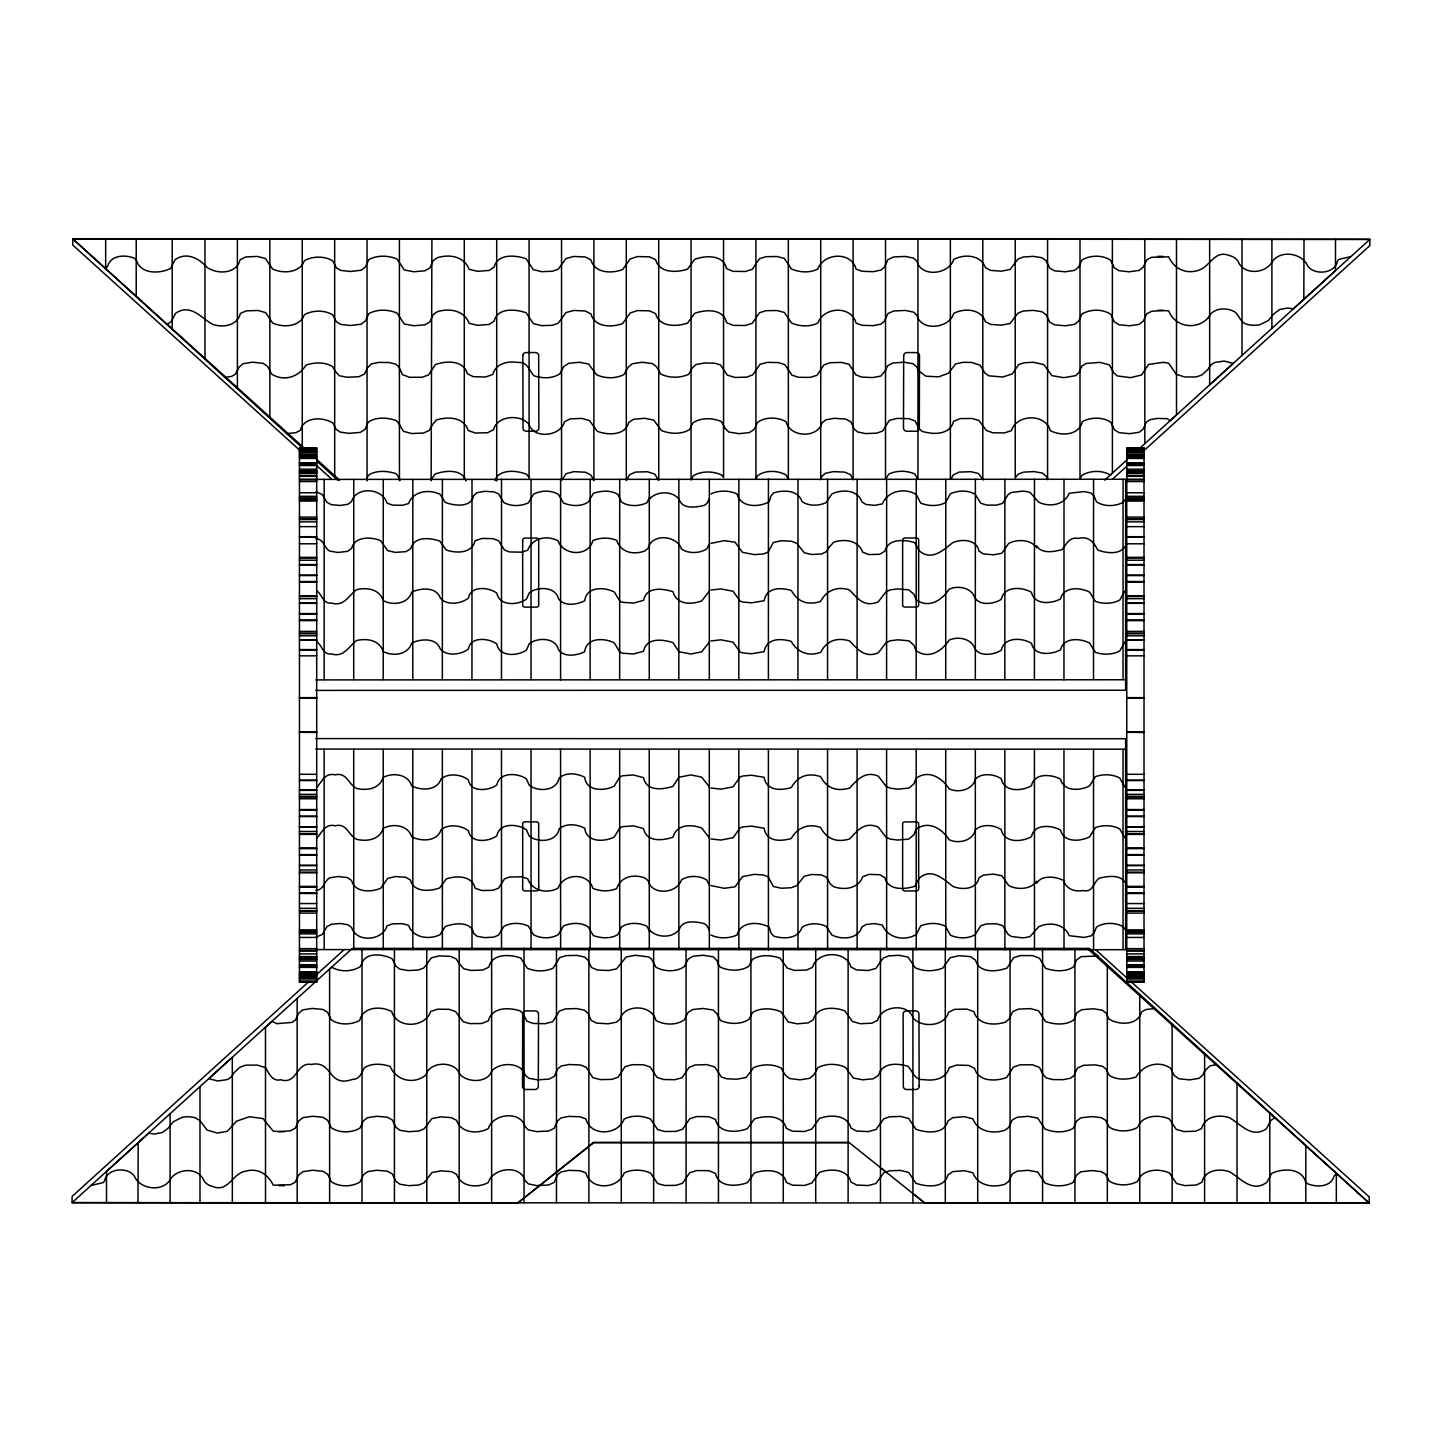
<?xml version="1.0" encoding="UTF-8"?>
<svg xmlns="http://www.w3.org/2000/svg" width="1442" height="1442" viewBox="0 0 1442 1442"><rect width="100%" height="100%" fill="white"/><g stroke="black" fill="none" stroke-linecap="round" stroke-linejoin="round"><path stroke-width="1.5" d="M1143.019 451.49L1369.9 245.555L1369.9 239.372L72.767 238.885L72.767 245.068L301.288 451.652M324.144 679.543L324.18 479.393M353.705 679.543L353.759 479.393M383.23 679.524L383.266 479.393M412.772 679.524L412.809 479.375M442.352 679.524L442.388 479.375M471.949 679.506L472.003 479.375M501.474 679.506L501.51 479.357M531.017 679.506L531.053 479.357M560.577 679.849L560.614 479.357M590.138 679.488L590.175 479.357M619.663 679.488L619.7 479.339M649.26 679.488L649.297 479.339M678.822 679.488L678.858 479.339M709.302 679.47L709.338 479.339M738.809 679.47L738.863 479.321M768.388 679.47L768.424 478.978M797.931 679.452L797.985 479.321M827.546 679.452L827.582 479.303M857.089 679.452L857.125 479.303M886.596 679.452L886.65 479.303M916.175 679.434L916.229 479.303M945.718 679.434L945.772 479.285M975.333 679.434L975.369 479.285M1004.84 679.416L1004.894 479.285M1034.419 679.416L1034.473 479.267M1063.962 679.777L1064.016 479.267M1093.505 679.416L1093.559 479.267M1123.03 679.398L1123.066 479.267M315.87 949.575L1125.661 949.701L1125.625 738.719L315.834 738.574M315.834 690.394L1125.625 690.249L1125.661 479.267L315.87 479.393M914.192 1194.553L924.899 1203.097L1369.233 1203.115L1369.233 1196.914L1130.708 981.389M137.981 1202.592L138.18 1142.695L148.832 1133.015L150.22 1133.394A17.953 16.745 0 0 0 154.673 1133.935L162.261 1132.547L168.245 1128.113A24.388 22.748 0 0 0 170.102 1125.643L173.671 1121.534L182.305 1117.28A26.064 24.334 0 0 1 195.103 1117.766L199.987 1120.65L206.999 1130.023L217.418 1133.07L227.295 1131.303L236.596 1121.137L249.34 1116.757L262.949 1118.541L273.295 1131.231L284.416 1131.718M1304.019 239.408L1303.82 299.341L1293.168 309.039L1291.78 308.66A17.953 16.763 0 0 0 1287.327 308.119L1279.739 309.489L1273.755 313.941A24.388 22.766 0 0 0 1271.898 316.411L1268.329 320.521L1259.695 324.792A26.064 24.334 0 0 1 1246.897 324.306C1240.444 322.918 1239.561 315.6 1235.001 312.031C1226.619 306.876 1212.416 307.723 1208.306 317.907M361.996 1202.592L362.032 948.385M1080.004 479.393L1080.004 239.426M820.426 479.753L821.922 476.257L825.455 473.264L833.332 471.624L844.814 472.129L850.6 474.724L853.123 479.735L853.105 239.39M755.914 425.66L757.645 422.308C765.558 416.612 777.743 416.954 786.07 421.695C789.964 437.611 817.65 438.602 822.048 422.866L825.743 419.874L833.909 418.324L845.264 418.973L850.762 421.659L854.223 429.085L857.72 431.987L865.579 433.573L876.718 433.195L882.684 430.996L889.299 420.397L896.924 418.396L908.911 418.667L915.183 421.01L918.77 428.22L921.817 431.23C933.046 434.853 950.116 435.196 953.595 421.262L960.336 418.595L972.052 418.486L978.758 420.361L986.436 430.527L992.853 432.798L1004.353 432.906L1011.401 430.653C1016.79 413.944 1045.432 413.205 1050.281 430.599C1061.186 436.331 1078.958 435.628 1082.311 421.659C1090.693 417.099 1102.824 416.738 1110.791 422.326L1112.395 425.48M686.086 1016.448L684.355 1019.8C676.424 1025.514 664.257 1025.154 655.93 1020.431C652.181 1004.425 624.242 1003.578 619.952 1019.26L616.257 1022.234L608.091 1023.784L596.736 1023.135L591.238 1020.449L587.777 1013.023L584.28 1010.121L576.421 1008.553L565.282 1008.931L559.316 1011.112L552.701 1021.729L545.076 1023.712L533.089 1023.441L526.817 1021.098L523.23 1013.906L520.183 1010.896C508.954 1007.273 491.884 1006.913 488.405 1020.846L481.664 1023.514L469.948 1023.622L463.243 1021.747L455.564 1011.581L449.147 1009.328L437.647 1009.202L430.599 1011.473C425.21 1028.164 396.568 1028.903 391.719 1011.527C380.814 1005.795 363.042 1006.498 359.689 1020.449C351.307 1025.01 339.176 1025.37 331.209 1019.8L327.604 1012.356L322.846 1009.454L312.283 1008.427L302.64 1009.905L298.71 1013.185L295.448 1020.107L291.843 1022.432L276.846 1023.676L271.907 1021.369L265.49 1027.191L265.508 1202.61M750.922 1071.316L753.337 1067.783C761.917 1063.926 772.84 1063.799 781.276 1068.107L785.331 1075.173L789.585 1078.526L800.004 1079.824L809.809 1078.292L813.829 1074.795L817.956 1067.603C826.23 1063.259 837.063 1063.403 845.481 1067.368L853.394 1078.021L862.424 1079.788L873.167 1078.814L878.034 1075.732L880.449 1071.1M755.806 479.213L757.573 475.662C765.468 469.876 777.598 470.344 785.998 474.887L788.359 479.086M367.043 368.557L364.592 373.983L358.77 376.741L346.873 377.245L339.158 375.659L334.688 370.504M885.514 370.233L887.641 365.727L892.868 363.005L904.116 362.23L913.02 363.726L916.715 366.773L918.139 370.576A6.417 6.002 0 0 0 918.5 371.585M366.863 478.365L368.359 475.337C376.326 469.84 387.519 470.885 396.334 473.751L400.281 479.988M431.14 480.781L431.915 239.354M361.978 963.058C366.214 951.702 383.842 954.28 392.188 958.786L395.847 966.086L399.668 969.078L408.104 970.556L418.252 970.033L423.75 968.015L426.76 964.337M1010.067 963.4L1013.51 957.812L1020.251 955.595L1032.454 955.613L1039.358 958.155L1045.666 968.393C1054.481 971.259 1065.674 972.305 1073.641 966.807L1076.741 959.759L1081.302 956.641L1098.227 955.992L1087.322 948.421L1369.233 1203.115L72.1 1202.646L72.1 1196.427L308.985 981.515M367.043 424.615L365.096 429.374L360.194 432.42L348.802 433.339L340.078 432.059L336.148 429.374L332.994 423.047C323.044 416.864 303.992 416.323 300.369 430.293L295.88 432.654L286.724 433.645L72.767 238.885L1369.9 239.372L1138.026 449.85M431.933 478.564L435.105 474.003C444.1 470.921 457.366 469.065 464.306 477.014M1010.067 963.58L1006.895 968.141C997.9 971.205 984.634 973.08 977.694 965.131M1074.957 1017.493L1076.904 1012.735L1081.806 1009.706L1093.198 1008.769L1101.922 1010.067L1105.852 1012.753L1107.33 1015.565M431.915 425.534L429.229 430.473L423.461 433.051L411.583 433.519L403.4 431.32L399.416 424.417M1144.84 425.138L1143.29 428.923L1139.36 432.203L1129.717 433.681L1119.154 432.654L1114.396 429.77L1112.395 425.606M885.514 370.36L880.828 376.056L872.734 377.588L861.667 377.101L855.863 374.866L849.194 364.393L841.605 362.447L830.213 362.699L823.977 364.862L816.983 375.335L809.917 377.407L798.399 377.299L791.838 375.082L784.845 364.664L778.392 362.555L767.234 362.393L760.042 364.303L752.868 374.722L746.938 377.119L735.168 377.48L727.291 375.136L720.513 364.952L715.088 363.294L705.012 362.897L696.035 364.538L692.43 367.746L688.663 374.307C680.083 378.165 669.16 378.291 660.724 373.983L656.669 366.899L652.415 363.564L641.996 362.266L632.191 363.781L628.171 367.295L624.044 374.487C615.77 378.831 604.937 378.687 596.519 374.722L588.606 364.051L579.576 362.284L568.833 363.276L563.966 366.358L559.856 373.784C552.466 378.867 542.192 378.525 533.882 375.749C529.25 370.558 527.231 361.455 518.038 362.465C507.71 360.879 495.886 363.312 492.767 374.487L485.449 377.029L473.228 376.668L467.352 373.712C463.747 360.013 446.173 360.626 435.394 364.574L428.544 375.028L421.785 377.299L409.438 377.281L402.534 374.65L398.731 366.809L395.721 364.159L389.34 362.537L378.777 362.393L371.459 363.889L367.043 368.359M383.248 884.883L387.61 878.394L395.252 876.574L405.815 877.295L410.501 880.143C413.674 892.634 430.149 891.48 439.702 887.93L442.37 884.325M442.37 884.216L446.317 878.917C456.663 875.456 472.183 875.492 475.121 888.236L481.88 890.507L492.84 890.327L498.535 888.182L504.52 878.899L509.513 877.024L521.409 876.79L527.646 878.629C532.134 890.922 546.734 894.184 558.054 888.146C563.714 872.879 588.336 872.356 592.824 888.308C600.251 891.48 609.263 891.787 616.743 888.56C620.601 876.718 633.164 873.672 644.826 877.98L648.179 880.774C651.712 895.788 677.109 893.842 681.471 879.89C688.627 875.168 699.424 875.402 706.634 879.944L709.32 884.865M626.315 480.619L629.451 474.833L635.489 472.057L647.386 471.732L654.74 474.039L658.706 480.51M1036.672 883.279C1041.629 874.645 1055.941 876.574 1063.529 880.413C1066.143 888.723 1074.29 892.201 1082.924 890.543C1093.342 893.013 1093.234 882.143 1099.255 878.142C1107.186 876.43 1119.749 873.996 1124.796 882.198M649.819 496.859L646.953 502.753C639.275 506.394 628.784 506.845 621.538 502.05L617.951 494.444C610.795 489.901 601.08 490.659 593.365 493.362L588.354 501.924C581.36 506.899 571.14 506.196 563.48 502.988L558.36 494.372C551.096 490.082 540.948 490.226 533.576 494.191L528.349 502.879C520.886 506.394 511.153 506.593 503.853 502.537L498.553 493.849L493.831 491.866L484.764 491.307L476.905 492.731L473.697 495.597C471.336 508.035 453.87 505.926 445.217 502.321L440.026 494.245C428.725 488.928 413.241 491.073 408.573 503.564L402.282 505.295L392.476 505.115L386.943 503.078C382.707 487.973 356.174 485.99 351.56 501.564L347.937 504.249L340.132 505.475L331.354 504.682L326.974 502.339L322.215 494.444L315.87 491.758M1204.611 1071.1L1202.952 1074.957L1199.041 1078.346L1189.614 1079.878L1178.835 1078.76L1174.239 1075.552L1170.507 1068.143C1157.998 1059.942 1143.2 1065.187 1135.972 1077.048C1127.5 1079.77 1117.099 1080.292 1109.331 1075.462L1106.194 1069.279L1102.842 1066.431L1095.127 1064.845L1083.23 1065.35L1077.408 1068.107L1073.948 1075.57L1070.541 1078.183L1063.223 1079.679L1052.66 1079.535L1046.279 1077.913L1042.584 1074.002M750.958 1071.19L745.965 1077.534L736.988 1079.193L726.912 1078.796L721.487 1077.12L714.709 1066.954L706.832 1064.611L695.062 1064.971L689.132 1067.368L681.958 1077.787L674.766 1079.679L663.608 1079.535L657.155 1077.408L653.641 1072.397M431.915 425.39L436.349 420.055C447.885 416.323 464.036 417.008 468.127 430.491L475.193 433.015L487.486 432.744L493.525 429.77C497.148 415.242 520.995 414.034 529.052 424.417C533.72 439.431 560.794 436.457 564.543 421.695L570.239 418.901L581.739 418.396L589.526 420.595L597.186 431.23C607.659 435.376 625.323 435.845 628.712 422.434L633.651 419.262L644.79 418.288L653.695 420.109L661.481 430.563C670.151 433.97 681.273 434.637 689.42 429.608L693.043 422.794C701.082 417.369 712.69 417.838 721.415 421.551L725.128 428.418L728.841 432.059L739.133 433.681L749.281 432.582L753.896 429.68L755.914 425.841M880.449 961.832L875.853 968.465L868.066 970.502L856.566 969.925L850.978 967.005C846.22 950.332 817.217 950.693 812.549 967.312L806.511 970.069L794.614 970.412L787.26 968.105L779.906 958.011C771.182 955.235 760.06 954.081 752.255 959.633L748.777 966.32C740.575 971.385 729.093 971.133 720.441 967.221L718.44 964.788M829.204 547.167L826.482 551.691L821.417 554.052L811.486 554.449L804.275 552.755L796.759 543.346L791.496 541.255L781.402 540.714L773.345 542.48L768.063 552.196L763.269 553.998L754.256 554.593L742.522 552.34L735.023 542.156L724.263 540.66L710.96 543.364M412.809 544.031L410.501 548.825L405.815 551.673L395.252 552.394L387.61 550.574L380.598 540.678C371.189 536.532 354.57 536.334 351.668 548.302L347.54 551.367L337.933 552.466L329.497 551.042C324.053 547.69 323.801 538.749 315.852 538.713M495.003 480.528L496.715 476.779M426.76 964.193L431.356 957.812L439.269 955.884L450.391 956.352L456.105 958.804L459.205 963.544M383.248 884.919L380.598 888.272C371.189 892.436 354.57 892.634 351.668 880.665L347.54 877.601L337.933 876.502L329.497 877.908C324.053 881.26 323.801 890.219 315.852 890.255M1124.796 546.77C1119.352 555.098 1105.834 553.025 1097.777 550.033C1093.937 542.534 1088.728 535.649 1078.382 538.407C1069.423 536.514 1066.413 544.175 1062.213 549.51C1054.499 551.781 1041.304 554.233 1036.672 545.689M709.32 544.103L706.634 549.023C699.424 553.548 688.627 553.8 681.471 549.06C677.127 535.144 651.694 533.125 648.179 548.194L644.826 550.988C633.182 555.278 620.583 552.25 616.743 540.408C609.263 537.181 600.251 537.487 592.824 540.642C588.751 556.972 563.516 555.909 558.054 540.822C546.734 534.784 532.134 538.046 527.646 550.339L521.409 552.178L509.513 551.944L504.52 550.069L498.535 540.786L492.84 538.623L481.88 538.461L475.121 540.732C472.111 553.494 456.717 553.494 446.317 550.051L442.37 544.752M951.071 479.123L953.162 474.995L959.146 472.111L970.899 471.696L978.181 473.373L983.372 479.825M1333.742 1176.96C1330.263 1187.307 1316.618 1187.235 1308.056 1183.972A7.769 7.264 0 0 1 1305.587 1181.845C1301.639 1167.75 1282.28 1168.02 1271.465 1173.572L1266.941 1182.296C1252.359 1193.003 1241.238 1178.889 1229.972 1171.895C1219.59 1168.11 1204.809 1169.859 1201.907 1182.26L1196.391 1185.018L1184.891 1185.612L1176.672 1183.594L1169.444 1173.013C1160.089 1168.687 1145.651 1168.759 1139.18 1177.97M709.338 498.608L707.319 502.663A8.49 6.741 0 0 1 703.552 505.565C695.873 507.314 682.625 509.459 679.362 499.851C673.342 490.46 656.218 490.785 649.477 499.22M1208.45 317.6C1196.788 330.56 1175.032 327.424 1168.705 310.823L1157.584 310.336M361.978 963.184L360.067 966.825C352.01 971.746 339.843 972.25 331.696 967.113L329.605 969.024L329.623 1202.61M1080.022 478.96L1081.933 475.319C1089.99 470.452 1102.157 469.912 1110.304 475.031L1112.395 473.12L1112.377 239.408M686.086 1016.268L688.104 1012.446L692.719 1009.544L702.867 1008.445L713.159 1010.049L716.872 1013.69L720.585 1020.557C729.31 1024.271 740.918 1024.757 748.957 1019.314L752.58 1012.5C760.727 1007.471 771.849 1008.156 780.519 1011.545L783.258 1014.627M829.204 547.149L833.692 542.264C844.525 538.497 858.423 540.389 862.731 552.214L868.949 554.575L879.692 554.287L884.937 551.168C888.11 538.19 904.891 539.47 914.769 542.679L919.239 550.79C931.586 561.515 943.266 550.087 952.765 542.643C961.814 538.731 976.703 539.38 979.01 551.15L983.462 553.926L993.484 554.81L1001.848 553.241L1008.715 543.4C1017.277 538.966 1030.597 539.254 1036.654 547.708M367.043 424.489L368.431 422.019C376.47 416.63 387.718 417.531 396.514 420.649L399.416 424.29M880.449 961.688L883.441 957.975L888.885 955.866L899.141 955.307L908.118 957.146L912.912 964.374M1074.957 1017.619L1073.569 1020.107C1065.53 1025.496 1054.282 1024.577 1045.486 1021.477L1038.601 1010.788L1030.417 1008.607L1018.539 1009.076L1012.771 1011.653L1009.058 1019.061L1005.651 1022.054C994.115 1025.785 977.982 1025.1 973.873 1011.635L966.807 1009.112L954.514 1009.364L948.476 1012.338C944.871 1026.884 920.789 1028.164 912.912 1017.565C908.1 1002.713 881.224 1005.705 877.457 1020.431L871.761 1023.207L860.261 1023.712L852.474 1021.513L844.814 1010.896C834.341 1006.75 816.677 1006.264 813.288 1019.692L808.349 1022.865L797.192 1023.82L788.305 1021.999L783.258 1014.753M302.838 318.033C296.385 327.244 281.947 327.316 272.61 323.026L265.761 312.68L258.118 310.481L246.366 310.841L240.399 313.437C237.335 325.64 223.222 327.965 212.641 324.378C201.051 317.889 190.47 303.054 175.564 313.329L171.292 321.494L166.857 324.54M1139.162 1124.021C1145.579 1114.792 1160.089 1114.756 1169.39 1119.028L1176.239 1129.356L1183.882 1131.573L1195.634 1131.213L1201.601 1128.617C1204.683 1116.414 1218.778 1114.089 1229.359 1117.676C1240.949 1124.165 1251.53 1139 1266.437 1128.726L1270.708 1120.56L1275.143 1117.514L1369.233 1203.115M1144.84 425.011L1146.552 422.019L1150.157 419.694L1157.061 418.414L1167.173 418.649L1170.093 420.758L1176.51 414.917L1176.492 239.408M302.82 264.048C296.349 273.259 281.911 273.349 272.556 269.023L265.328 258.424L257.109 256.406L245.609 257L240.093 259.758C236.65 274.07 217.508 274.575 207.161 267.455C199.104 258.515 186.685 251.467 175.059 259.722L170.535 268.464C159.701 274.016 140.361 274.286 136.413 260.191A7.769 7.264 0 0 0 133.944 258.064C124.931 254.495 110.962 255.072 107.717 266.049A11.32 10.563 0 0 1 105.951 268.158L105.518 268.536M302.82 263.525L304.695 260.479C313.04 256.063 324.684 255.901 332.778 260.912L336.346 267.761L340.691 270.375L350.154 271.493L361.077 270.249L365.403 266.95L368.828 259.614C377.191 254.964 388.349 255.342 397.037 259.073L404.283 269.96L413.872 271.745L424.795 270.826L429.734 268.05L433.321 260.551L437.323 257.703C449.742 253.9 464.216 256.406 469.155 269.312L477.663 271.33L489.289 270.411L494.137 267.022C497.49 253.341 515.912 255.072 526.132 258.803L533.27 269.564L541.561 271.655L552.358 271.276L558.18 269.239L566.003 258.551L573.718 256.46L585.29 256.982L590.968 259.921C594.627 273.367 611.552 273.71 622.583 269.6L630.226 258.947L637.454 256.568L649.495 256.838L655.605 259.614C659.355 273.295 676.496 272.772 687.546 269.131L694.702 259.326C705.535 255.324 723.487 254.477 726.534 268.609L733.113 271.348L745.298 271.493L752.201 269.348L759.483 258.749L765.972 256.676L777.13 256.532L784.304 258.442L791.496 269.005C799.625 272.52 809.845 273.115 817.848 269.023C823.941 252.548 851.501 251.305 856.097 269.167L862.1 271.294L873.131 271.673L881.026 270.087L884.469 267.13L887.875 259.65L893.571 256.982L905.396 256.424L913.705 258.172L916.986 261.381C921.168 277.747 949.142 274.539 953.703 259.47C964.247 253.702 981.119 254.837 985.409 267.725L990.618 270.393L1001.361 271.168L1010.049 269.474L1017.908 259.163L1023.225 257L1033.247 256.352L1042.043 257.757L1046.045 260.732L1049.758 268.14L1054.733 270.88L1065.277 271.781L1074.452 270.375L1078.472 267.293L1082.077 259.902C1090.422 255.054 1102.643 254.783 1110.701 260.299L1114.287 267.743L1118.884 270.681L1129.23 271.799L1139.144 270.393L1143.254 267.13L1146.823 259.758L1151.563 257.289L1168.705 256.82C1174.022 269.095 1186.838 274.935 1199.798 269.834C1210.685 265.454 1214.975 249.448 1229.756 255.685A13.248 12.365 0 0 1 1238.155 261.453C1243.346 274.935 1264.165 274.016 1271.556 262.895C1278.964 249.304 1302.432 252.584 1307.768 266.175C1314.744 275.476 1335.13 273.908 1337.491 261.002A6.723 6.273 0 0 1 1339.023 259.362L1351.01 256.55M302.82 317.528L304.695 314.482C313.04 310.066 324.684 309.904 332.778 314.915L336.365 321.764L340.691 324.378L350.154 325.495L361.077 324.252L365.403 320.953L368.828 313.617C377.209 308.967 388.349 309.345 397.037 313.076L404.283 323.963L413.872 325.748L424.795 324.829L429.752 322.053L433.339 314.554L437.323 311.706C449.724 307.867 464.252 310.481 469.155 323.314L477.663 325.333L489.289 324.414L494.155 321.025C497.508 307.344 515.912 309.075 526.132 312.806L533.288 323.567L541.561 325.658L552.376 325.279L558.18 323.242L566.003 312.553L573.718 310.463L585.29 310.985L590.968 313.923C594.627 327.37 611.552 327.713 622.583 323.603L630.226 312.95L637.454 310.571L649.495 310.841L655.605 313.617C659.355 327.298 676.496 326.775 687.546 323.134L694.72 313.329C705.553 309.327 723.505 308.48 726.534 322.611L733.113 325.351L745.298 325.495L752.201 323.35L759.483 312.752L765.972 310.679L777.148 310.535L784.304 312.445L791.496 323.008C799.625 326.523 809.845 327.118 817.848 323.026C823.941 306.551 851.501 305.307 856.097 323.17L862.1 325.297L873.131 325.676L881.026 324.09L884.469 321.133L887.875 313.653L893.589 310.985L905.396 310.427L913.705 312.175L916.986 315.383C921.168 331.75 949.142 328.542 953.703 313.473C964.247 307.705 981.119 308.84 985.409 321.728L990.618 324.396L1001.361 325.171L1010.067 323.477L1017.926 313.166L1023.225 311.003L1033.247 310.354L1042.043 311.76L1046.045 314.735L1049.758 322.143L1054.751 324.883L1065.277 325.784L1074.452 324.378L1078.472 321.296L1082.095 313.905C1090.422 309.057 1102.643 308.786 1110.719 314.302L1114.287 321.746L1118.884 324.684L1129.23 325.802L1139.144 324.396L1143.254 321.133L1146.823 313.761L1151.563 311.292L1163.207 310.39M1139.18 1124.526L1137.305 1127.572C1128.96 1131.988 1117.316 1132.15 1109.222 1127.139L1105.635 1120.29L1101.309 1117.676L1091.846 1116.577L1080.923 1117.802L1076.597 1121.101L1073.172 1128.419C1064.791 1133.088 1053.651 1132.709 1044.963 1128.978L1037.717 1118.091L1028.128 1116.324L1017.205 1117.226L1012.248 1120.001L1008.661 1127.5L1004.677 1130.348C992.276 1134.187 977.748 1131.573 972.845 1118.758L964.337 1116.721L952.711 1117.658L947.845 1121.047C944.492 1134.71 926.088 1132.979 915.868 1129.23L908.712 1118.487L900.439 1116.414L889.624 1116.793L883.82 1118.812L875.997 1129.501L868.282 1131.591L856.71 1131.069L851.032 1128.131C847.355 1114.576 830.448 1114.414 819.417 1118.451L811.774 1129.104L804.546 1131.483L792.505 1131.213L786.395 1128.437C782.645 1114.756 765.504 1115.279 754.454 1118.938L747.28 1128.726C736.465 1132.727 718.513 1133.574 715.466 1119.443L708.887 1116.721L696.702 1116.559L689.799 1118.704L682.517 1129.302L676.028 1131.375L664.852 1131.519L657.696 1129.609L650.504 1119.046C642.375 1115.531 632.155 1114.954 624.152 1119.046C618.059 1135.503 590.499 1136.729 585.903 1118.902L579.9 1116.757L568.869 1116.378L560.974 1117.965L557.531 1120.921L554.125 1128.401L548.411 1131.051L536.604 1131.628L528.295 1129.879L525.014 1126.671C520.832 1110.322 492.858 1113.512 488.297 1128.581C477.753 1134.349 460.881 1133.214 456.591 1120.326L451.382 1117.658L440.639 1116.883L431.933 1118.577L424.074 1128.888L418.775 1131.051L408.753 1131.7L399.957 1130.294L395.955 1127.32L392.242 1119.911L387.249 1117.189L376.723 1116.27L367.548 1117.694L363.528 1120.758L359.905 1128.149C351.578 1132.997 339.357 1133.268 331.281 1127.752L327.713 1120.326L323.116 1117.37L312.77 1116.252L302.856 1117.658L298.746 1120.921L295.177 1128.293L290.437 1130.762L278.793 1131.664M1139.18 1178.493L1137.305 1181.539C1128.96 1185.955 1117.316 1186.117 1109.222 1181.124L1105.653 1174.257L1101.309 1171.661L1091.846 1170.543L1080.923 1171.787L1076.597 1175.068L1073.172 1182.404C1064.809 1187.054 1053.651 1186.676 1044.963 1182.963L1037.717 1172.076L1028.128 1170.291L1017.205 1171.192L1012.266 1173.986L1008.679 1181.467L1004.677 1184.315C992.258 1188.118 977.784 1185.612 972.845 1172.725L964.337 1170.706L952.711 1171.625L947.863 1175.014C944.492 1188.677 926.088 1186.946 915.868 1183.215L908.73 1172.472L900.439 1170.381L889.642 1170.76L883.82 1172.779L875.997 1183.467L868.282 1185.558L856.71 1185.036L851.032 1182.116C847.373 1168.651 830.448 1168.326 819.417 1172.418L811.774 1183.071L804.546 1185.45L792.505 1185.18L786.395 1182.422C782.645 1168.741 765.504 1169.246 754.454 1172.905L747.298 1182.692C736.429 1186.658 718.567 1187.613 715.466 1173.428L708.887 1170.688L696.702 1170.543L689.799 1172.688L682.517 1183.269L676.028 1185.342L664.87 1185.486L657.696 1183.594L650.504 1173.031C642.375 1169.498 632.155 1168.921 624.152 1173.013C618.059 1189.47 590.517 1190.713 585.903 1172.869L579.9 1170.742L568.869 1170.345L560.974 1171.949L557.531 1174.888L554.125 1182.386L548.429 1185.036L536.604 1185.594L528.295 1183.864L525.014 1180.638C520.832 1164.289 492.858 1167.479 488.297 1182.548C477.753 1188.316 460.881 1187.181 456.591 1174.293L451.382 1171.625L440.639 1170.868L431.951 1172.562L424.092 1182.855L418.775 1185.018L408.753 1185.666L399.957 1184.261L395.955 1181.286L392.242 1173.878L387.267 1171.156L376.723 1170.255L367.548 1171.661L363.528 1174.743L359.923 1182.116C351.578 1186.964 339.357 1187.253 331.3 1181.719L327.713 1174.293L323.116 1171.337L312.77 1170.237L302.856 1171.643L298.746 1174.888L295.177 1182.26L290.437 1184.729L273.295 1185.198C268.032 1174.563 258.388 1167.678 245.825 1171.156C232.126 1172.995 228.647 1193.255 212.244 1186.333A13.248 12.365 0 0 1 203.845 1180.565C198.654 1167.083 177.835 1168.002 170.444 1179.123C163.036 1192.714 139.568 1189.434 134.232 1175.861C127.238 1166.56 106.888 1168.11 104.509 1181.016A6.723 6.273 0 0 1 102.977 1182.656L90.99 1185.486M1124.796 499.797L1123.264 502.231C1115.441 506.593 1104.013 506.881 1096.479 501.798L1093.955 495.85L1091.089 493.092L1084.222 491.542L1069.243 493.272C1064.394 505.097 1049.776 507.494 1038.691 502.195L1030.093 492.425L1025.19 491.325A44.558 35.365 0 0 0 1021.927 491.199L1011.509 492.461L1008.174 494.498L1002.623 503.366L996.584 505.133L986.707 505.097L980.794 503.276L975.261 494.426C968.051 489.847 958.101 490.424 950.458 493.705L945.483 502.609C938.039 506.593 928.45 506.16 920.735 503.132L916.229 494.444C904.35 487.45 887.749 490.839 882.342 503.925L874.411 505.385L865.993 504.448L861.865 501.87C857.828 489.541 841.858 489.072 831.944 493.939L826.194 502.537C818.858 506.124 808.854 506.322 802.004 501.6C798.093 489.883 783.781 489.847 773.777 492.822L771.128 495.742L769.127 501.78C759.105 507.476 740.377 507.854 737.078 493.939C729.057 490.388 718.963 490.01 710.978 493.921M1204.611 1070.973L1210.09 1065.818L1216.958 1064.575L1275.143 1117.514M880.449 1070.883C886.181 1062.267 899.285 1063.637 908.118 1066.341C912.75 1071.532 914.769 1080.635 923.962 1079.607C934.272 1081.212 946.096 1078.778 949.233 1067.585L956.551 1065.061L968.772 1065.422L974.648 1068.378C978.253 1082.077 995.827 1081.464 1006.606 1077.498L1013.456 1067.062L1020.215 1064.791L1032.562 1064.809L1039.466 1067.422L1042.584 1073.821M1036.654 881.26C1030.597 889.714 1017.277 890.002 1008.715 885.568L1001.848 875.727L993.484 874.14L983.462 875.042L979.01 877.817C976.703 889.588 961.814 890.237 952.765 886.325C943.266 878.881 931.586 867.453 919.239 878.178L914.769 886.289C904.891 889.498 888.092 890.777 884.937 877.799L879.692 874.681L868.949 874.375L862.731 876.754C858.405 888.578 844.525 890.489 833.692 886.704L830.394 884L826.482 877.277L821.417 874.915L811.486 874.501L804.275 876.213L796.759 885.622L791.496 887.713L781.402 888.254L773.345 886.488L768.063 876.772L763.269 874.97L754.256 874.375L742.522 876.628L735.023 886.812L724.263 888.29L710.96 885.604M412.809 543.995C418.955 536.406 431.446 538.317 439.702 541.02L442.37 544.643M1124.778 641.996L1119.785 650.919C1112.575 654.884 1103.076 655.065 1095.397 652.325L1089.575 643.042C1080.4 638.229 1063.709 636.967 1060.537 649.819C1051.669 654.686 1034.184 656.434 1031.499 643.312C1022.288 637.634 1004.209 636.607 1001.307 650.162C994.061 655.119 978.109 657.282 974.197 647.152C970.34 638.211 957.146 636.246 949.052 640.176C942.131 651.063 928.468 659.913 915.94 650.486L913.94 645.223L909.001 640.825L897.825 639.815L890.056 640.807L885.965 642.808L878.34 652.775C865.128 658.579 857.233 649.062 849.59 640.897C836.522 637.112 826.717 640.735 820.588 652.379C808.403 656.777 797.156 652.253 791.298 641.384C780.519 638.193 766.639 638.085 764.098 651.676L751.462 653.731L743.045 652.974L740.125 652.036L733.041 642.105L720.91 639.815L710.942 640.933M1124.778 591.13L1119.803 600.016C1112.575 603.982 1103.058 604.162 1095.397 601.368L1089.575 592.139C1080.31 587.273 1063.872 586.245 1060.537 598.899C1051.56 603.91 1034.347 605.316 1031.481 592.374C1022.216 586.714 1004.173 585.776 1001.289 599.331C994.025 604.234 978.018 606.361 974.197 596.195C970.286 587.291 957.109 585.326 949.034 589.309C942.167 600.251 928.269 609.083 915.868 599.457L913.904 594.176L908.748 589.85L897.699 588.913L889.984 589.94L885.821 592.031L878.142 601.963C863.92 607.569 857.666 598.376 849.5 589.958C837.189 585.794 826.23 590.589 820.498 601.53C807.52 605.55 797.66 601.837 791.352 590.481C780.573 587.327 766.639 587.11 764.116 600.755L751.498 602.828L743.063 602.089L740.161 601.134L733.059 591.22L720.928 588.913L710.96 590.03M496.715 476.635C504.195 469.137 517.678 470.705 526.745 474.382L529.088 477.644M317.33 973.945L344.025 949.737M138.18 1142.695L106.51 1171.391L106.51 1202.592M1303.82 299.341L1335.49 270.627L1335.49 239.408M1104.662 480.132L1126.995 459.872M1112.99 478.744L1126.328 466.631M1336.572 1173.428L1336.049 1173.878A11.32 10.563 0 0 0 1334.283 1175.969M1089.089 948.421L352.353 948.385L72.1 1202.628L517.642 1203.079L593.653 1142.352L848.887 1142.37L924.899 1203.097M517.642 1203.079L593.653 1142.749L849.374 1142.767M316.735 838.235C322.017 832.773 324.883 823.256 335.229 825.779C346.945 822.715 348.549 835.747 356.643 839.316C367.259 841.876 379.643 839.641 383.248 828.321C392.999 823.166 408.086 824.968 411.709 836.829C421.208 841.569 437.052 841.84 441.054 829.889C448.011 823.634 461.746 825.166 468.488 830.934C470.489 843.75 489.325 841.695 496.841 835.801C499.311 822.3 518.075 823.815 526.456 829.853L529.214 836.018C537.794 843.155 556.72 842.074 559.099 829.006C565.859 822.895 577.287 824.157 584.749 828.213C586.245 842.344 603.964 842.272 614.256 837.009L620.006 827.636L622.674 826.627L633.651 825.869L643.601 828.645C646.413 842.705 662.96 840.524 673.017 837.207C676.55 824.085 691.133 824.103 701.695 828.05L709.32 837.766M316.735 787.332C322.017 781.888 324.792 772.335 335.157 774.859C346.855 771.885 348.549 784.682 356.553 788.413C367.151 790.955 379.643 788.774 383.175 777.4C392.891 772.335 408.014 773.993 411.637 785.854C421.082 790.721 437.034 790.973 441.018 778.986C448.011 772.768 461.692 774.282 468.452 780.014C470.434 792.884 489.253 790.793 496.805 784.917C499.473 771.704 517.876 772.804 526.42 778.914L529.178 785.079C537.704 792.289 556.684 791.171 559.099 778.121C565.805 771.957 577.251 773.273 584.695 777.31C586.263 791.406 603.801 791.37 614.184 786.16L619.952 776.787L622.62 775.76L633.38 774.967L643.529 777.689C646.358 791.766 662.815 789.621 672.927 786.359L678.912 777.256L690.826 774.931L701.677 777.13L709.302 786.863M709.32 591.184L701.695 600.917C691.133 604.847 676.532 604.883 673.017 591.761C662.96 588.426 646.413 586.245 643.601 600.305L633.651 603.08L622.674 602.341L620.006 601.332L614.256 591.959C603.964 586.678 586.245 586.624 584.749 600.755C577.395 604.631 563.642 606.866 558.414 598.574C555.621 586.461 537.145 586.299 529.214 592.95L526.456 599.115C518.038 605.207 499.383 606.541 496.841 593.167C489.325 587.255 470.489 585.218 468.488 598.033C461.53 603.819 446.227 606 440.134 597.745C436.151 586.57 420.415 587.957 411.709 592.139C408.086 604 392.999 605.802 383.248 600.647C379.643 589.327 367.259 587.092 356.643 589.652C348.766 595.131 344.259 606.938 331.714 603.08C322.72 604.18 322.269 594.465 316.735 590.715M709.302 642.105L701.677 651.82L690.826 654.037L678.912 651.694L672.927 642.609C662.815 639.347 646.358 637.184 643.529 651.279L633.38 654.001L622.62 653.208L619.952 652.181L614.184 642.808C603.801 637.598 586.263 637.562 584.695 651.658C577.359 655.533 563.57 657.786 558.396 649.441C555.585 637.382 537.073 637.166 529.178 643.889L526.42 650.054C517.948 656.074 499.365 657.426 496.805 644.033C489.271 638.175 470.416 636.066 468.452 648.954C461.476 654.686 446.191 656.867 440.098 648.63C436.133 637.436 420.289 638.806 411.637 643.096C408.032 654.938 392.927 656.633 383.23 651.568C379.625 640.248 367.187 637.977 356.553 640.554C348.766 646.196 344.133 657.768 331.624 653.965C322.647 655.083 322.269 645.349 316.735 641.636M315.87 937.192L322.215 934.524L326.974 926.629L331.354 924.268L340.132 923.493L347.937 924.719L351.56 927.404C356.174 942.96 382.707 940.995 386.943 925.89L392.476 923.853L402.282 923.673L408.573 925.385C413.277 937.823 428.707 940.094 440.026 934.704L445.217 926.647C453.797 923.024 471.426 920.933 473.697 933.371L476.905 936.237L484.764 937.642L493.831 937.102L498.553 935.119L503.853 926.431C511.153 922.375 520.886 922.556 528.349 926.088L533.576 934.777C540.948 938.742 551.096 938.886 558.36 934.596L563.48 925.962C571.14 922.754 581.36 922.069 588.354 927.044L593.365 935.606C601.08 938.291 610.795 939.066 617.951 934.524L621.538 926.9C628.784 922.123 639.275 922.574 646.953 926.215L649.819 932.109M225.042 377.516L231.91 376.272L235.569 374.001L239.048 367.133L242.959 363.745L252.386 362.194L263.165 363.33L267.761 366.538L271.493 373.947C284.002 382.148 298.8 376.903 306.028 365.042C314.5 362.303 324.901 361.798 332.669 366.629L334.67 370.252M1209.658 239.408L1209.676 384.816L1233.289 363.402L1224.186 361.077L1214.921 362.429A12.545 11.716 0 0 0 1210.793 365.313L1209.477 366.935A19.647 18.331 0 0 0 1208.162 369.17L1202.538 374.469A24.82 23.162 0 0 1 1195.616 376.957L1184.531 376.975L1176.402 374.325A3.1 2.902 0 0 1 1175.807 373.604L1168.669 363.204L1163.009 362.339L1148.499 364.465L1141.577 374.956L1130.708 377.66L1117.28 375.929L1113.891 372.973L1109.295 364.862L1099.813 362.357L1086.06 363.492L1081.987 366.034L1078.796 372.721L1075.786 375.641L1063.817 377.678L1051.867 375.641L1043.918 364.628L1033.319 362.284L1024.018 362.789L1018.701 364.574L1012.266 373.911L1002.839 377.011L988.978 375.839L984.994 373.154L980.019 365.186L971.584 362.429L962.877 362.339L955.577 363.925L948.566 373.136L938.634 376.867L925.962 376.2L918.139 370.576M232.342 1202.61L232.324 1057.274L208.711 1078.688L217.814 1080.995L227.079 1079.643A12.545 11.698 0 0 0 231.207 1076.759L232.523 1075.155A19.647 18.331 0 0 0 233.838 1072.902L239.462 1067.621A24.82 23.162 0 0 1 246.384 1065.133L257.469 1065.115L265.598 1067.765A3.1 2.902 0 0 1 266.193 1068.486C269.095 1074.254 272.989 1081.752 280.739 1079.77C297.376 1085.033 296.097 1061.871 311.292 1064.43C333.192 1060.104 327.676 1088.079 352.443 1079.391C359.671 1079.589 361.545 1072.758 364.393 1067.801C371.73 1062.862 382.076 1063.709 390.133 1066.431C396.009 1080.563 413.944 1085.069 426.003 1074.903C429.662 1061.006 455.149 1060.699 459.692 1073.966C466.757 1082.816 487.757 1083.465 491.848 1070.901C499.761 1061.907 521.589 1061.817 525.285 1075.299L528.98 1078.346L537.884 1079.86L549.132 1079.067L554.359 1076.345L557.621 1068.955L561.172 1066.035L569.266 1064.502L580.333 1064.989L586.137 1067.224L592.806 1077.679L600.395 1079.625L611.787 1079.373L618.023 1077.228L625.017 1066.756L632.083 1064.683L643.601 1064.791L650.162 1067.008L653.641 1072.271M1216.958 1064.575L1155.276 1008.463L1146.12 1009.472L1141.631 1011.833C1138.008 1025.785 1118.956 1025.244 1109.006 1019.061L1107.33 1015.691M299.449 448.264L316.699 448.264M1126.761 448.264L1144.011 448.264M299.449 449.237L316.699 449.201M1126.761 449.237L1144.011 449.201M299.449 450.571L316.699 450.571M1126.761 450.571L1144.011 450.571M299.449 451.418L316.699 451.418M1126.761 451.418L1144.011 451.418M299.449 451.761L316.699 451.761M1126.761 451.761L1144.011 451.761M299.449 452.428L316.699 452.428M1126.761 452.428L1144.011 452.428M299.449 454.122L316.699 454.122M1126.761 454.122L1144.011 454.122M299.449 454.789L316.699 454.789M1126.761 454.789L1144.011 454.789M299.449 456.069L316.699 456.069M1126.761 456.069L1144.011 456.069M299.449 456.844L316.699 456.844M1126.761 456.844L1144.011 456.844M299.449 457.565L316.699 457.565M1126.761 457.565L1144.011 457.565M299.449 458.43L316.699 458.43M1126.761 458.43L1144.011 458.43M299.449 462.828L316.699 462.828M1126.761 462.828L1144.011 462.828M299.449 463.531L316.699 463.531M1126.761 463.531L1144.011 463.531M299.449 464.955L316.699 464.955M1126.761 464.955L1144.011 464.955M299.449 465.532L316.699 465.532M1126.761 465.532L1144.011 465.532M299.449 469.155L316.699 469.155M1126.761 469.155L1144.011 469.155M299.449 470.795L316.699 470.795M1126.761 470.795L1144.011 470.795M299.449 471.155L316.699 471.155M1126.761 471.155L1144.011 471.155M299.449 472.129L316.699 472.129M1126.761 472.129L1144.011 472.129M299.449 472.796L316.699 472.796M1126.761 472.796L1144.011 472.796M299.449 473.643L316.699 473.643M1126.761 473.643L1144.011 473.643M299.449 476.184L316.699 476.184M1126.761 476.184L1144.011 476.184M299.449 476.329L316.699 476.329M1126.761 476.329L1144.011 476.329M299.449 479.177L316.699 479.177M1126.761 479.177L1144.011 479.177M299.449 479.844L316.699 479.844M1126.761 479.844L1144.011 479.844M299.449 481.556L316.699 481.556M1126.761 481.556L1144.011 481.556M299.449 492.767L316.699 492.767M1126.761 492.767L1144.011 492.767M299.449 496.318L316.699 496.318M1126.761 496.318L1144.011 496.318M299.449 497.887L316.699 497.887M1126.761 497.887L1144.011 497.887M299.449 499.202L316.699 499.202M1126.761 499.202L1144.011 499.202M299.449 500.356L316.699 500.356M1126.761 500.356L1144.011 500.356M299.449 500.969L316.699 500.969M1126.761 500.969L1144.011 500.969M299.449 517.083L316.699 517.083M1126.761 517.083L1144.011 517.083M299.449 518.94L316.699 518.94M1126.761 518.94L1144.011 518.94M299.449 519.553L316.699 519.553M1126.761 519.553L1144.011 519.553M299.449 521.86L316.699 521.86M1126.761 521.86L1144.011 521.86M299.449 526.636L316.699 526.636M1126.761 526.636L1144.011 526.636M299.449 536.712L316.699 536.712M1126.761 536.712L1144.011 536.712M299.449 537.163L316.699 537.163M1126.761 537.163L1144.011 537.163M299.449 543.796L316.699 543.796M1126.761 543.796L1144.011 543.796M299.449 557.351L316.699 557.351M1126.761 557.351L1144.011 557.351M299.449 558.036L316.699 558.036M1126.761 558.036L1144.011 558.036M299.449 560.217L316.699 560.217M1126.761 560.217L1144.011 560.217M299.449 564.561L316.699 564.561M1126.761 564.561L1144.011 564.561M299.449 564.885L316.699 564.885M1126.761 564.885L1144.011 564.885M299.449 575.142L316.699 575.142M1126.761 575.142L1144.011 575.142M299.449 575.556L316.699 575.556M1126.761 575.556L1144.011 575.556M299.449 581.559L316.699 581.505M1126.761 581.505L1144.011 581.559M299.449 582.244L316.699 582.244M1126.761 582.244L1144.011 582.244M299.449 595.798L316.699 595.798M1126.761 595.798L1144.011 595.798M299.449 596.483L316.699 596.483M1126.761 596.483L1144.011 596.483M299.449 598.664L316.699 598.664M1126.761 598.664L1144.011 598.664M299.449 602.99L316.699 602.99M1126.761 602.99L1144.011 602.99M299.449 603.315L316.699 603.315M1126.761 603.315L1144.011 603.315M299.449 613.589L316.699 613.589M1126.761 613.589L1144.011 613.589M299.449 614.004L316.699 614.004M1126.761 614.004L1144.011 614.004M299.449 619.988L316.699 619.988M1126.761 619.988L1144.011 619.988M299.449 620.601L316.699 620.601M1126.761 620.601L1144.011 620.601M299.449 631.398L316.699 631.398M1126.761 631.398L1144.011 631.398M299.449 633.128L316.699 633.128M1126.761 633.128L1144.011 633.128M299.449 633.777L316.699 633.777M1126.761 633.777L1144.011 633.777M299.449 635.778L316.699 635.778M1126.761 635.778L1144.011 635.778M299.449 639.797L316.699 639.797M1126.761 639.797L1144.011 639.797M299.449 640.086L316.699 640.086M1126.761 640.086L1144.011 640.086M299.449 649.585L316.699 649.585M1126.761 649.585L1144.011 649.585M299.449 649.963L316.699 649.963M1126.761 649.963L1144.011 649.963M299.449 655.84L316.699 655.84M1126.761 655.84L1144.011 655.84M315.834 679.903L1125.607 679.759M299.449 697.64L316.699 697.64M1126.761 697.64L1144.011 697.64M299.449 697.838L316.699 697.838M1126.761 697.838L1144.011 697.838M299.449 698.09L316.699 698.09M1126.761 698.09L1144.011 698.09M299.449 732.031L316.699 732.031M1126.761 732.031L1144.011 732.031M299.449 732.284L316.699 732.482M1126.761 732.284L1144.011 732.482M315.834 749.065L1125.607 749.191M299.449 774.3L316.699 774.3M1126.761 774.3L1144.011 774.3M299.449 780.176L316.699 780.176M1126.761 780.176L1144.011 780.176M299.449 780.555L316.699 780.555M1126.761 780.555L1144.011 780.555M299.449 790.054L316.699 790.054M1126.761 790.054L1144.011 790.054M299.449 790.36L316.699 790.36M1126.761 790.36L1144.011 790.36M299.449 794.362L316.699 794.362M1126.761 794.362L1144.011 794.362M299.449 796.381L316.699 796.381M1126.761 796.381L1144.011 796.381M299.449 797.029L316.699 797.029M1126.761 797.029L1144.011 797.029M299.449 798.76L316.699 798.76M1126.761 798.76L1144.011 798.76M299.449 809.557L316.699 809.557M1126.761 809.557L1144.011 809.557M299.449 810.17L316.699 810.17M1126.761 810.17L1144.011 810.17M299.449 816.172L316.699 816.172M1126.761 816.172L1144.011 816.172M299.449 816.569L316.699 816.569M1126.761 816.569L1144.011 816.569M299.449 826.843L316.699 826.843M1126.761 826.843L1144.011 826.843M299.449 827.167L316.699 827.167M1126.761 827.167L1144.011 827.167M299.449 831.493L316.699 831.493M1126.761 831.493L1144.011 831.493M299.449 833.692L316.699 833.692M1126.761 833.692L1144.011 833.692M299.449 834.377L316.699 834.377M1126.761 834.377L1144.011 834.377M299.449 847.932L316.699 847.932M1126.761 847.932L1144.011 847.932M299.449 848.617L316.699 848.617M1126.761 848.617L1144.011 848.617M299.449 854.619L316.699 854.619M1126.761 854.619L1144.011 854.619M299.449 855.016L316.699 855.016M1126.761 855.016L1144.011 855.016M299.449 865.29L316.699 865.29M1126.761 865.29L1144.011 865.29M299.449 865.615L316.699 865.615M1126.761 865.615L1144.011 865.615M299.449 869.959L316.699 869.959M1126.761 869.959L1144.011 869.959M299.449 872.14L316.699 872.14M1126.761 872.14L1144.011 872.14M299.449 872.825L316.699 872.825M1126.761 872.825L1144.011 872.825M299.449 886.397L316.699 886.397M1126.761 886.397L1144.011 886.397M299.449 887.154L316.699 887.154M1126.761 887.154L1144.011 887.154M299.449 893.031L316.699 893.031M1126.761 893.031L1144.011 893.031M299.449 893.481L316.699 893.481M1126.761 893.481L1144.011 893.481M299.449 903.557L316.699 903.557M1126.761 903.557L1144.011 903.557M299.449 908.334L316.699 908.334M1126.761 908.334L1144.011 908.334M299.449 910.659L316.699 910.659M1126.761 910.659L1144.011 910.659M299.449 911.254L316.699 911.254M1126.761 911.254L1144.011 911.254M299.449 913.11L316.699 913.11M1126.761 913.11L1144.011 913.11M299.449 929.856L316.699 929.856M1126.761 929.856L1144.011 929.856M299.449 931.009L316.699 931.009M1126.761 931.009L1144.011 931.009M299.449 932.325L316.699 932.325M1126.761 932.325L1144.011 932.325M299.449 933.875L316.699 933.875M1126.761 933.875L1144.011 933.875M299.449 937.444L316.699 937.444M1126.761 937.444L1144.011 937.444M299.449 948.656L316.699 948.656M1126.761 948.656L1144.011 948.656M299.449 950.368L316.699 950.368M1126.761 950.368L1144.011 950.368M299.449 951.035L316.699 951.035M1126.761 951.035L1144.011 951.035M299.449 953.883L316.699 953.883M1126.761 953.883L1144.011 953.883M299.449 956.569L316.699 956.569M1126.761 956.569L1144.011 956.569M299.449 957.416L316.699 957.416M1126.761 957.416L1144.011 957.416M299.449 958.083L316.699 958.083M1126.761 958.083L1144.011 958.083M299.449 959.056L316.699 959.056M1126.761 959.056L1144.011 959.056M299.449 959.417L316.699 959.417M1126.761 959.417L1144.011 959.417M299.449 961.057L316.699 961.057M1126.761 961.057L1144.011 961.057M299.449 964.68L316.699 964.68M1126.761 964.68L1144.011 964.68M299.449 965.275L316.699 965.275M1126.761 965.275L1144.011 965.275M299.449 966.681L316.699 966.681M1126.761 966.681L1144.011 966.681M299.449 967.384L316.699 967.384M1126.761 967.384L1144.011 967.384M299.449 971.782L316.699 971.782M1126.761 971.782L1144.011 971.782M299.449 972.665L316.699 972.665M1126.761 972.665L1144.011 972.665M299.449 973.368L316.699 973.368M1126.761 973.368L1144.011 973.368M299.449 974.161L316.699 974.161M1126.761 974.161L1144.011 974.161M299.449 975.441L316.699 975.441M1126.761 975.441L1144.011 975.441M299.449 976.09L316.699 976.09M1126.761 976.09L1144.011 976.09M299.449 977.802L316.699 977.802M1126.761 977.802L1144.011 977.802M299.449 978.451L316.699 978.451M1126.761 978.451L1144.011 978.451M299.449 978.812L316.699 978.812M1126.761 978.812L1144.011 978.812M299.449 981.029L316.699 980.993M1126.761 981.029L1144.011 980.993M299.449 981.948L316.699 981.948M1126.761 981.948L1144.011 981.948M1157.566 256.334L1163.207 256.388M284.435 1185.684L278.793 1185.63M710.942 788.035L720.91 789.153L733.041 786.863L740.125 776.932L743.045 775.976L751.462 775.237L764.098 777.292C766.423 791.099 780.627 790.667 791.298 787.584C797.624 776.211 807.61 772.497 820.588 776.589C826.717 788.233 836.522 791.838 849.59 788.071C857.233 779.906 865.128 770.388 878.34 776.193L885.965 786.16L890.056 788.161L897.825 789.153L909.001 788.125L913.94 783.745L915.94 778.482C928.342 769.055 942.221 777.905 949.052 788.792C958.137 793.244 972.917 790.036 975.387 778.968C981.966 772.642 994.277 773.993 1001.307 778.788C1004.065 792.541 1022.36 791.225 1031.499 785.656C1034.184 772.515 1051.669 774.282 1060.537 779.149C1063.709 792 1080.4 790.721 1089.575 785.926L1095.397 776.643C1103.076 773.903 1112.575 774.084 1119.785 778.049L1124.778 786.971M710.96 838.938L720.928 840.055L733.059 837.748L740.161 827.834L743.063 826.879L751.498 826.14L764.116 828.213C766.405 842.092 780.681 841.533 791.352 838.487C797.192 827.654 808.349 823.094 820.498 827.438C826.753 838.92 836.324 842.849 849.5 839.01C857.666 830.592 863.92 821.399 878.142 827.005L885.821 836.937L889.984 839.028L897.699 840.055L908.748 839.118L913.904 834.792L915.868 829.51C928.125 819.867 942.257 828.735 949.034 839.659C958.083 844.147 972.917 840.974 975.351 829.907C981.912 823.544 994.241 824.878 1001.289 829.637C1004.047 843.372 1022.288 842.164 1031.481 836.594C1034.22 823.49 1051.633 825.13 1060.537 830.051C1063.745 842.867 1080.364 841.605 1089.575 836.829L1095.397 827.582C1103.058 824.806 1112.575 824.986 1119.803 828.952L1124.778 837.838M710.978 935.029C718.963 938.958 729.057 938.562 737.078 935.011C740.377 921.096 759.105 921.492 769.127 927.188L771.128 933.226L773.777 936.146C783.781 939.121 798.093 939.084 802.004 927.368C808.854 922.646 818.858 922.844 826.194 926.431L831.944 935.029C841.858 939.878 857.828 939.427 861.865 927.098L865.993 924.502L874.411 923.583L882.342 925.025C887.749 938.129 904.35 941.518 916.229 934.524L920.735 925.836C928.45 922.808 938.039 922.375 945.483 926.341L950.458 935.263C958.101 938.544 968.051 939.121 975.261 934.542L980.794 925.692L986.707 923.871L996.584 923.835L1002.623 925.602L1008.174 934.452L1011.509 936.507L1021.927 937.769A44.558 35.365 0 0 0 1025.19 937.624L1030.093 936.525L1038.691 926.773C1049.776 921.474 1064.394 923.853 1069.243 935.696L1084.222 937.426L1091.089 935.876L1093.955 933.1L1096.479 927.152C1104.013 922.087 1115.441 922.375 1123.264 926.719L1124.796 929.153M881.711 1168.597L886.56 1172.454M1095.668 949.737L1127.374 978.379M72.767 238.885L304.623 448.48M316.303 459.043L339.663 480.15M316.303 465.225L331.318 478.798M1089.269 948.421L1155.276 1008.463M286.724 433.645L302.279 447.795L302.243 239.354M316.861 461.079L337.951 480.294M649.477 929.748C656.218 938.183 673.342 938.508 679.362 929.117C682.625 919.509 695.873 921.654 703.552 923.403A8.49 6.741 0 0 1 707.319 926.305L709.338 930.36M459.205 963.671L463.819 968.772L471.101 970.448L482.854 970.033L488.838 967.149C492.082 953.18 509.909 954.243 520.67 957.975L527.231 968.159A30.336 28.317 0 0 0 553.169 968.141L559.64 957.668L566.003 955.613L577.251 955.397L584.677 957.109L587.921 960.102L591.4 967.42L597.186 970.015L608.668 970.52L616.545 968.88L626.188 956.947L635.327 955.271L648.594 956.929L651.297 958.804L656.002 967.258C664.402 971.8 676.532 972.268 684.427 966.482L688.158 959.146L692.827 956.298L703.065 955.235L713.213 956.857L716.89 960.48L718.44 964.608M977.694 965.004L975.171 959.813L970.304 956.605L958.948 955.686L950.206 957.704L942.888 968.015C934.29 971.566 923.727 971.728 915.255 967.762L912.912 964.5M464.306 477.14L466.145 480.907M1047.577 479.068L1046.153 476.058L1042.332 473.066L1033.896 471.588L1023.748 472.111L1018.25 474.13L1015.24 477.807L1015.222 239.39M917.959 479.303L914.769 473.985A30.336 28.335 0 0 0 888.831 474.003L885.514 479.591L885.514 239.39M1123.03 749.552L1123.066 949.701M1093.505 749.552L1093.559 949.701M1063.962 749.191L1064.016 949.701M1034.419 749.552L1034.473 949.683M1004.84 749.534L1004.894 949.683M975.333 749.534L975.369 949.683M945.718 749.534L945.772 949.665M916.175 749.516L916.229 949.665M886.596 749.516L886.65 949.665M857.089 749.516L857.125 949.665M827.546 749.516L827.582 949.647M797.931 749.498L797.985 949.647M768.388 749.498L768.424 949.99M738.809 749.498L738.863 949.647M709.302 749.498L709.338 949.629M678.822 749.48L678.858 949.629M649.26 749.48L649.297 949.629M619.663 749.48L619.7 949.611M590.138 749.461L590.175 949.611M560.577 749.101L560.614 949.611M531.017 749.461L531.053 949.611M501.474 749.461L501.51 949.593M471.949 749.443L472.003 949.593M442.352 749.443L442.388 949.593M412.772 749.443L412.809 949.593M383.23 749.443L383.266 949.575M353.705 749.425L353.759 949.575M324.144 749.425L324.18 949.575M1336.337 1173.193L1336.337 1203.115M1305.785 1145.399L1305.785 1201.961M1271.898 239.408L1271.898 328.343M1269.789 1112.629L1269.789 1201.961M1242.013 239.408L1242.013 355.471M1237.02 1082.834L1237.02 1202.664M1204.611 1053.363L1204.611 1202.664M1172.13 1023.802L1172.148 1202.664M1144.822 239.408L1144.84 443.667M1139.721 994.331L1139.757 1202.664M1107.312 964.824L1107.33 1202.646M1074.939 948.421L1074.957 1202.646M1047.577 239.39L1047.577 479.609M1042.566 948.421L1042.584 1202.646M1010.067 948.421L1010.085 1202.646M982.795 239.39L982.795 479.519M977.694 948.421L977.712 1202.646M950.368 239.39L950.368 478.672M945.285 948.403L945.303 1202.646M917.941 239.39L917.959 479.447M912.912 948.403L912.93 1202.646M880.449 948.403L880.467 1202.646M848.112 948.403L848.112 1202.646M820.714 239.372L820.732 478.96M815.703 948.403L815.703 1202.646M788.341 239.372L788.359 479.213M783.258 948.403L783.276 1202.646M755.914 239.372L755.932 479.086M750.922 948.403L750.922 1202.628M723.542 239.372L723.56 477.536L721.559 474.923C712.907 471.011 701.425 470.759 693.223 475.824L691.078 480.006L691.078 239.372M718.44 948.403L718.458 1202.628M686.068 948.403L686.086 1202.628M658.724 239.372L658.742 479.681M653.641 948.403L653.659 1202.628M626.297 239.372L626.297 479.753M621.268 948.385L621.286 1202.628M593.888 239.372L593.888 480.655L591.022 475.139L585.434 472.219L573.934 471.642L566.147 473.679L561.551 480.33L561.533 239.372M588.877 948.385L588.895 1202.628M556.486 948.385L556.486 1202.628M529.07 239.372L529.088 477.789M524.041 948.385L524.059 1202.628M496.697 239.372L496.715 481.033M491.632 948.385L491.632 1202.628M464.288 239.354L464.306 478.87M459.205 948.385L459.205 1202.628M426.76 948.385L426.778 1202.61M399.416 239.354L399.434 480.673M394.423 948.385L394.423 1202.61M367.043 239.354L367.061 480.871M334.67 239.354L334.688 477.32M297.16 998.459L297.178 1202.61M269.852 239.354L269.87 418.306M237.389 239.354L237.389 388.745M204.98 239.336L204.98 359.256M199.987 1086.601L199.987 1202.61M172.211 240.039L172.211 329.425M170.102 1113.711L170.102 1202.61M136.215 240.057L136.215 296.637M105.663 238.885L105.663 268.825M523.5 1070.487A6.417 5.984 0 0 1 523.861 1071.514M522.671 541.561L522.689 605.442A2.451 1.947 0 0 0 524.87 607.136L536.442 607.136A2.451 1.947 0 0 0 538.677 605.478L538.713 539.957A2.451 1.947 0 0 0 536.28 538.064L525.14 538.064A2.451 1.947 0 0 0 522.689 539.903L522.671 541.561M538.713 886.848L538.713 889.011A2.451 1.947 0 0 1 536.28 890.904L525.14 890.904A2.451 1.947 0 0 1 522.689 889.065L522.689 823.526A2.451 1.947 0 0 1 524.87 821.832L536.442 821.832A2.451 1.947 0 0 1 538.677 823.472L538.713 886.848M902.638 541.507L902.638 605.37A2.451 1.947 0 0 0 904.819 607.064L916.391 607.064A2.451 1.947 0 0 0 918.626 605.424L918.68 539.885A2.451 1.947 0 0 0 916.229 537.992L905.089 537.992A2.451 1.947 0 0 0 902.638 539.849L902.638 541.507M918.68 886.92L918.68 889.083A2.451 1.947 0 0 1 916.229 890.976L905.089 890.958A2.451 1.947 0 0 1 902.638 889.119L902.638 823.58A2.451 1.947 0 0 1 904.819 821.904L916.391 821.904A2.451 1.947 0 0 1 918.626 823.544L918.68 886.92M522.671 1015.168L522.509 1086.709A3.317 3.082 0 0 0 525.843 1089.485L535.18 1089.503A3.299 3.082 0 0 0 538.317 1086.385L538.515 1013.996A3.299 3.082 0 0 0 535.306 1010.914L526.024 1010.878A3.299 3.082 0 0 0 522.689 1013.726L522.671 1015.168M903.683 355.687L903.485 428.112A3.299 3.082 0 0 0 906.694 431.212L915.976 431.248A3.299 3.082 0 0 0 919.311 428.4L919.491 355.381A3.317 3.082 0 0 0 916.157 352.587L906.82 352.569A3.299 3.082 0 0 0 903.683 355.687M522.851 355.363L523.049 428.382A3.299 3.082 0 0 0 526.384 431.212L535.667 431.194A3.299 3.082 0 0 0 538.875 428.094L538.677 355.669A3.299 3.082 0 0 0 535.523 352.551L526.204 352.569A3.317 3.082 0 0 0 522.851 355.345M919.149 1085.628L919.149 1086.727A3.317 3.082 0 0 1 915.796 1089.503L906.477 1089.521A3.299 3.082 0 0 1 903.323 1086.403L903.125 1014.014A3.299 3.082 0 0 1 906.333 1010.932L915.616 1010.896A3.299 3.082 0 0 1 918.951 1013.744L919.149 1085.628M316.699 447.993L299.449 447.993L299.449 982.236L316.699 982.236L316.699 447.993M1144.011 447.993L1126.761 447.993L1126.761 982.236L1144.011 982.236L1144.011 447.993"/></g></svg>
